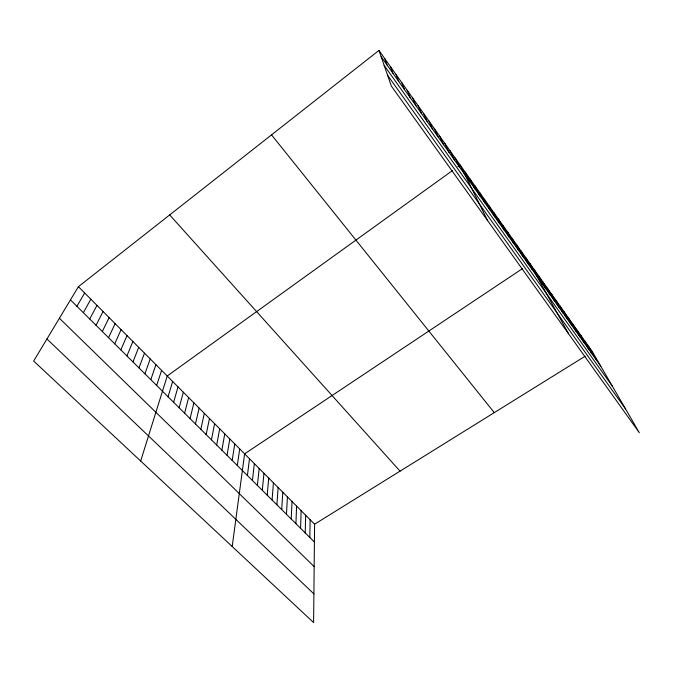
<?xml version="1.0" encoding="UTF-8"?>
<svg xmlns="http://www.w3.org/2000/svg" width="673" height="673" viewBox="0 0 673 673"><rect width="100%" height="100%" fill="white"/><g stroke="black" fill="none" stroke-linecap="round" stroke-linejoin="round"><path stroke-width="1.01" d="M78.396 286.69L314.594 524.208L313.61 622.575L33.65 361.039L78.396 286.69L378.958 50.425L592.375 351.718L639.35 432.739L391.333 86.026L378.958 50.425M309.832 537.491L310.135 519.724M305.222 532.915L305.651 515.215M300.579 528.305L301.142 510.672M295.91 523.67L296.6 506.104M291.207 519.001L292.023 501.511M286.471 514.298L287.421 496.884M281.701 509.57L282.795 492.224M276.906 504.8L278.126 487.538M272.069 500.005L273.431 482.819M267.206 495.177L268.712 478.066M262.31 490.314L263.959 473.287M257.38 485.426L259.172 468.467M252.409 480.497L254.352 463.621M247.412 475.533L249.498 458.75M232.202 546.518L244.61 453.838L522.492 268.603M237.308 465.506L239.697 448.891M232.202 460.433L234.751 443.911M227.062 455.335L229.762 438.905M221.888 450.195L224.748 433.858M216.681 445.021L219.692 428.777M211.431 439.814L214.611 423.662M206.14 434.565L209.488 418.513M200.823 429.281L204.331 413.331M195.456 423.965L199.141 408.107M190.055 418.598L193.908 402.849M184.621 413.205L188.65 397.558M179.144 407.762L183.342 392.224M173.626 402.286L178.008 386.857M168.065 396.767L172.633 381.448M140.674 461.013L167.215 376.005L452.424 170.606M156.658 385.444L161.596 370.36M150.802 379.639L155.943 364.665M144.905 373.784L150.239 358.936M138.958 367.879L144.493 353.157M132.968 361.931L138.705 347.335M126.936 355.941L132.875 341.48M120.854 349.91L127.004 335.575M114.721 343.827L121.09 329.619M108.546 337.695L115.125 323.629M102.321 331.511L109.119 317.589M96.046 325.286L103.07 311.498M89.728 319.01L96.971 305.374M83.351 312.684L90.83 299.191M76.932 306.308L84.638 292.965M457.825 166.711L460.147 165.045L487.664 220.694M528.305 264.725L529.971 263.614L568.55 333.766M314.594 524.208L585.14 356.21M590.768 352.719L592.375 351.718M46.933 338.965L313.896 593.906M59.401 318.253L314.173 566.607M70.455 299.88L314.417 542.043M169.68 214.931L400.056 471.142M271.539 134.869L494.276 412.633M387.589 75.275L625.495 408.848M381.111 56.616L600.779 366.213M384.14 65.331L612.43 386.31M588.421 346.141L596.732 360.509M584.442 340.513L592.652 354.764M580.429 334.86L588.547 348.976M576.391 329.156L584.416 343.146M572.328 323.41L580.252 337.274M568.222 317.622L576.054 331.36M564.1 311.801L571.823 325.404M559.944 305.929L567.558 319.397M555.755 300.015L563.267 313.349M551.532 294.059L558.943 307.25M547.284 288.061L554.586 301.109M543.002 282.021L550.194 294.917M538.694 275.93L545.769 288.683M534.345 269.797L541.311 282.399M525.563 257.389L532.284 269.68M521.112 251.122L527.725 263.244M516.637 244.795L523.123 256.766M512.128 238.427L518.488 250.23M507.585 232.008L513.81 243.643M503 225.548L509.108 237.005M498.39 219.028L504.355 230.317M493.738 212.466L499.576 223.579M489.044 205.845L494.748 216.782M484.324 199.174L489.885 209.926M479.563 192.461L484.989 203.019M474.768 185.681L480.051 196.062M469.931 178.858L475.062 189.037M465.06 171.977L470.048 181.962M455.041 157.844L459.726 167.417M449.9 150.575L454.418 159.938M444.71 143.256L449.068 152.401M439.486 135.87L443.675 144.796M434.211 128.434L438.232 137.124M428.894 120.921L432.739 129.384M423.527 113.35L427.204 121.586M418.126 105.72L421.618 113.712M412.667 98.022L415.981 105.77M407.173 90.258L410.303 97.762M401.621 82.426L404.566 89.677M396.035 74.535L398.778 81.526M390.39 66.568L392.939 73.298M384.695 58.534L387.051 64.995"/></g></svg>
